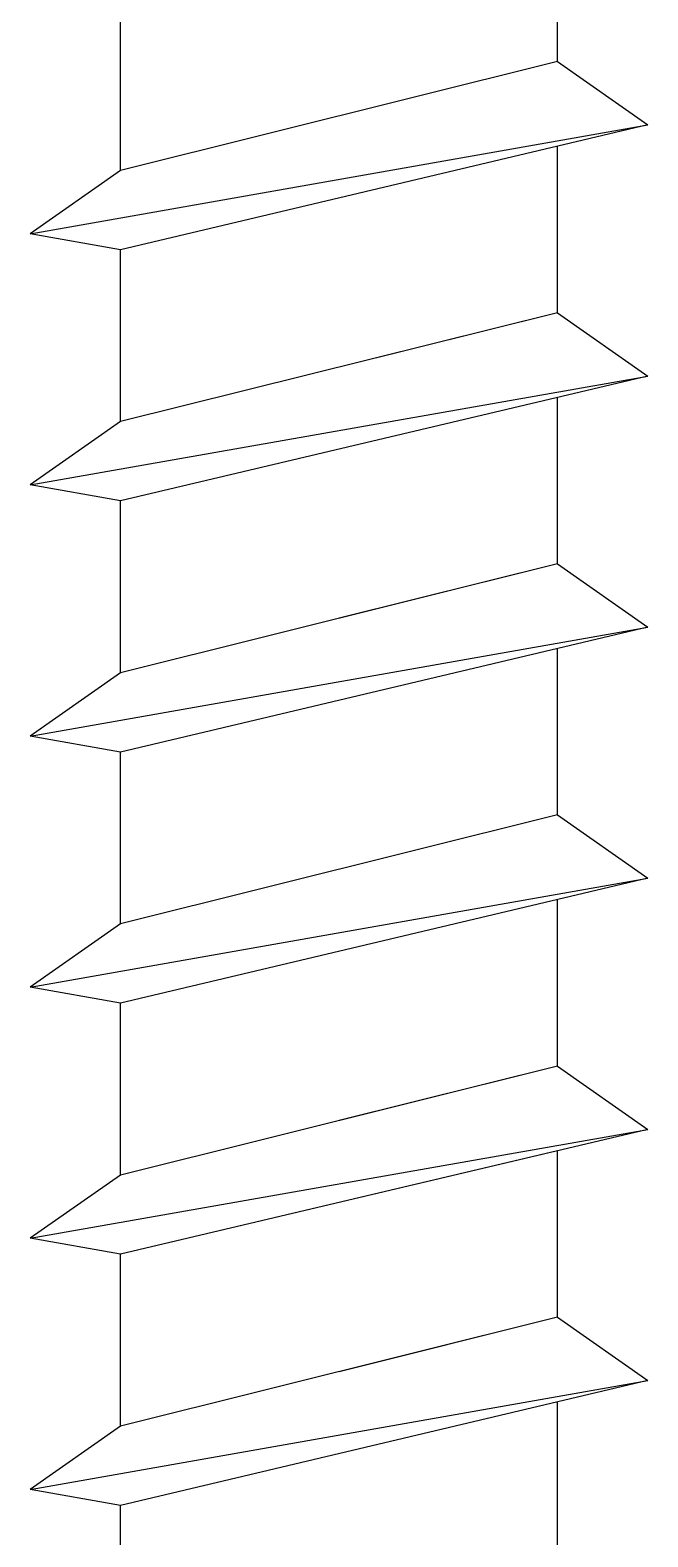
# Model space of a CAD drawing. Header units: inches. Extents: x -2661 to 42767, y -1222 to 9099.
# Drawn here: x 733.23 to 733.476, y 2731.636 to 2732.236 of the extents above; entities that cross this region are included whole.
import ezdxf

# ---------------------------------------------------------------- set-up
doc = ezdxf.new("R2010")
doc.units = ezdxf.units.IN
doc.header["$LTSCALE"] = 12
doc.header["$MEASUREMENT"] = 0
for name, color, linetype in [('S-ANNO-NOTE', 4, 'CONTINUOUS'), ('S-FASTENERS', 2, 'CONTINUOUS'), ('S-SIMPSON', 2, 'CONTINUOUS')]:
    doc.layers.add(name, color=color, linetype=linetype)

# ---------------------------------------------------------------- blocks, each defined once
blk = doc.blocks.new('SDS.25X6-f')
at = {"layer": 'S-SIMPSON', "color": 1}
for p, q in [((0.087, -3.58156), (0.087, -3.65)), ((0.087, -3.58156), (0.087, -3.65)), ((0.087, -3.58156), (0.087, -3.65)), ((0.087, -3.58156), (0.087, -3.65)), ((0.087, -3.58156), (0.087, -3.65)), ((0.087, -3.58156), (0.087, -3.65)), ((0.087, -3.58156), (0.087, -3.65)), ((0.087, -3.58156), (0.087, -3.65)), ((0.087, -3.58156), (0.087, -3.65)), ((0.087, -3.58156), (0.087, -3.65)), ((0.087, -3.58156), (0.087, -3.65)), ((-0.087, -3.62493), (-0.087, -3.6912)), ((-0.087, -3.62493), (-0.087, -3.6912)), ((-0.087, -3.62493), (-0.087, -3.6912)), ((-0.087, -3.62493), (-0.087, -3.6912)), ((-0.087, -3.62493), (-0.087, -3.6912)), ((-0.087, -3.62493), (-0.087, -3.6912)), ((-0.087, -3.62493), (-0.087, -3.6912)), ((-0.087, -3.62493), (-0.087, -3.6912)), ((-0.087, -3.62493), (-0.087, -3.6912)), ((-0.087, -3.62493), (-0.087, -3.6912)), ((-0.087, -3.62493), (-0.087, -3.6912)), ((-0.123, -3.69972), (0.087, -3.65)), ((-0.123, -3.69972), (0.087, -3.65)), ((-0.123, -3.69972), (0.087, -3.65)), ((-0.123, -3.69972), (0.087, -3.65)), ((-0.123, -3.69972), (0.087, -3.65)), ((-0.123, -3.69972), (0.087, -3.65)), ((-0.123, -3.69972), (0.087, -3.65)), ((-0.123, -3.69972), (0.087, -3.65)), ((-0.123, -3.69972), (0.087, -3.65)), ((-0.123, -3.69972), (0.087, -3.65)), ((-0.123, -3.69972), (0.087, -3.65)), ((0.087, -3.65), (0.123, -3.65635)), ((0.087, -3.65), (0.123, -3.65635)), ((0.087, -3.65), (0.123, -3.65635)), ((0.087, -3.65), (0.123, -3.65635)), ((0.087, -3.65), (0.123, -3.65635)), ((0.087, -3.65), (0.123, -3.65635)), ((0.087, -3.65), (0.123, -3.65635)), ((0.087, -3.65), (0.123, -3.65635)), ((0.087, -3.65), (0.123, -3.65635)), ((0.087, -3.65), (0.123, -3.65635)), ((0.087, -3.65), (0.123, -3.65635)), ((0.123, -3.65635), (-0.123, -3.69972)), ((0.123, -3.65635), (-0.123, -3.69972)), ((0.123, -3.65635), (-0.123, -3.69972)), ((0.123, -3.65635), (-0.123, -3.69972)), ((0.123, -3.65635), (-0.123, -3.69972)), ((0.123, -3.65635), (-0.123, -3.69972)), ((0.123, -3.65635), (-0.123, -3.69972)), ((0.123, -3.65635), (-0.123, -3.69972)), ((0.123, -3.65635), (-0.123, -3.69972)), ((0.123, -3.65635), (-0.123, -3.69972)), ((0.123, -3.65635), (-0.123, -3.69972)), ((0.087, -3.68156), (0.123, -3.65635)), ((0.087, -3.68156), (0.123, -3.65635)), ((0.087, -3.68156), (0.123, -3.65635)), ((0.087, -3.68156), (0.123, -3.65635)), ((0.087, -3.68156), (0.123, -3.65635)), ((0.087, -3.68156), (0.123, -3.65635)), ((0.087, -3.68156), (0.123, -3.65635)), ((0.087, -3.68156), (0.123, -3.65635)), ((0.087, -3.68156), (0.123, -3.65635)), ((0.087, -3.68156), (0.123, -3.65635)), ((0.087, -3.68156), (0.123, -3.65635)), ((-0.087, -3.72493), (0.087, -3.68156)), ((-0.087, -3.72493), (0.087, -3.68156)), ((-0.087, -3.72493), (0.087, -3.68156)), ((-0.087, -3.72493), (0.087, -3.68156)), ((-0.087, -3.72493), (0.087, -3.68156)), ((-0.087, -3.72493), (0.087, -3.68156)), ((-0.087, -3.72493), (0.087, -3.68156)), ((-0.087, -3.72493), (0.087, -3.68156)), ((-0.087, -3.72493), (0.087, -3.68156)), ((-0.087, -3.72493), (0.087, -3.68156)), ((-0.087, -3.72493), (0.087, -3.68156)), ((0.087, -3.68156), (0.087, -3.75)), ((0.087, -3.68156), (0.087, -3.75)), ((0.087, -3.68156), (0.087, -3.75)), ((0.087, -3.68156), (0.087, -3.75)), ((0.087, -3.68156), (0.087, -3.75)), ((0.087, -3.68156), (0.087, -3.75)), ((0.087, -3.68156), (0.087, -3.75)), ((0.087, -3.68156), (0.087, -3.75)), ((-0.087, -3.72493), (-0.123, -3.69972)), ((-0.087, -3.72493), (-0.123, -3.69972)), ((-0.087, -3.72493), (-0.123, -3.69972)), ((-0.087, -3.72493), (-0.123, -3.69972)), ((-0.087, -3.72493), (-0.123, -3.69972)), ((-0.087, -3.72493), (-0.123, -3.69972)), ((-0.087, -3.72493), (-0.123, -3.69972)), ((-0.087, -3.72493), (-0.123, -3.69972)), ((-0.087, -3.72493), (-0.123, -3.69972)), ((-0.087, -3.72493), (-0.123, -3.69972)), ((-0.087, -3.72493), (-0.123, -3.69972)), ((-0.087, -3.72493), (-0.123, -3.69972)), ((-0.087, -3.72493), (-0.123, -3.69972)), ((-0.087, -3.72493), (0, -3.70324)), ((-0.087, -3.72493), (0, -3.70324)), ((-0.087, -3.72493), (-0.087, -3.7912)), ((-0.087, -3.72493), (-0.087, -3.7912)), ((-0.087, -3.72493), (-0.087, -3.7912)), ((-0.087, -3.72493), (-0.087, -3.7912)), ((-0.087, -3.72493), (-0.087, -3.7912)), ((-0.087, -3.72493), (-0.087, -3.7912)), ((-0.087, -3.72493), (-0.087, -3.7912)), ((-0.087, -3.72493), (-0.087, -3.7912)), ((-0.087, -3.72493), (-0.087, -3.7912)), ((-0.087, -3.72493), (-0.087, -3.7912)), ((-0.123, -3.79972), (0.087, -3.75)), ((-0.123, -3.79972), (0.087, -3.75)), ((-0.123, -3.79972), (0.087, -3.75)), ((-0.123, -3.79972), (0.087, -3.75)), ((-0.123, -3.79972), (0.087, -3.75)), ((-0.123, -3.79972), (0.087, -3.75)), ((-0.123, -3.79972), (0.087, -3.75)), ((-0.123, -3.79972), (0.087, -3.75)), ((-0.087, -3.7912), (0.087, -3.75)), ((0.087, -3.75), (0.123, -3.75635)), ((0.087, -3.75), (0.123, -3.75635)), ((0.087, -3.75), (0.123, -3.75635)), ((0.087, -3.75), (0.123, -3.75635)), ((0.087, -3.75), (0.123, -3.75635)), ((0.087, -3.75), (0.123, -3.75635)), ((0.087, -3.75), (0.123, -3.75635)), ((0.087, -3.75), (0.123, -3.75635)), ((0.087, -3.75), (0.123, -3.75635)), ((0.123, -3.75635), (-0.123, -3.79972)), ((0.123, -3.75635), (-0.123, -3.79972)), ((0.123, -3.75635), (-0.123, -3.79972)), ((0.123, -3.75635), (-0.123, -3.79972)), ((0.123, -3.75635), (-0.123, -3.79972)), ((0.123, -3.75635), (-0.123, -3.79972)), ((0.123, -3.75635), (-0.123, -3.79972)), ((0.123, -3.75635), (-0.123, -3.79972)), ((0.123, -3.75635), (-0.123, -3.79972)), ((0.087, -3.78156), (0.123, -3.75635)), ((0.087, -3.78156), (0.123, -3.75635)), ((0.087, -3.78156), (0.123, -3.75635)), ((0.087, -3.78156), (0.123, -3.75635)), ((0.087, -3.78156), (0.123, -3.75635)), ((0.087, -3.78156), (0.123, -3.75635)), ((0.087, -3.78156), (0.123, -3.75635)), ((0.087, -3.78156), (0.123, -3.75635)), ((0.087, -3.78156), (0.123, -3.75635)), ((-0.087, -3.82493), (0.087, -3.78156)), ((-0.087, -3.82493), (0.087, -3.78156)), ((-0.087, -3.82493), (0.087, -3.78156)), ((-0.087, -3.82493), (0.087, -3.78156)), ((-0.087, -3.82493), (0.087, -3.78156)), ((-0.087, -3.82493), (0.087, -3.78156)), ((-0.087, -3.82493), (0.087, -3.78156)), ((-0.087, -3.82493), (0.087, -3.78156)), ((-0.087, -3.82493), (0.087, -3.78156)), ((0.087, -3.78156), (0.087, -3.85)), ((0.087, -3.78156), (0.087, -3.85)), ((0.087, -3.78156), (0.087, -3.85)), ((0.087, -3.78156), (0.087, -3.85)), ((0.087, -3.78156), (0.087, -3.85)), ((0.087, -3.78156), (0.087, -3.85)), ((0.087, -3.78156), (0.087, -3.85)), ((0.087, -3.78156), (0.087, -3.85)), ((0.087, -3.78156), (0.087, -3.85)), ((-0.087, -3.82493), (-0.123, -3.79972)), ((-0.087, -3.82493), (-0.123, -3.79972)), ((-0.087, -3.82493), (-0.123, -3.79972)), ((-0.087, -3.82493), (-0.123, -3.79972)), ((-0.087, -3.82493), (-0.123, -3.79972)), ((-0.087, -3.82493), (-0.123, -3.79972)), ((-0.087, -3.82493), (-0.123, -3.79972)), ((-0.087, -3.82493), (-0.123, -3.79972)), ((-0.087, -3.82493), (-0.123, -3.79972)), ((-0.087, -3.82493), (-0.123, -3.79972)), ((-0.087, -3.82493), (0, -3.80324)), ((-0.087, -3.82493), (-0.087, -3.8912)), ((-0.087, -3.82493), (-0.087, -3.8912)), ((-0.087, -3.82493), (-0.087, -3.8912)), ((-0.087, -3.82493), (-0.087, -3.8912)), ((-0.087, -3.82493), (-0.087, -3.8912)), ((-0.087, -3.82493), (-0.087, -3.8912)), ((-0.087, -3.82493), (-0.087, -3.8912)), ((-0.087, -3.82493), (-0.087, -3.8912)), ((-0.123, -3.89972), (0.087, -3.85)), ((-0.123, -3.89972), (0.087, -3.85)), ((-0.123, -3.89972), (0.087, -3.85)), ((-0.123, -3.89972), (0.087, -3.85)), ((-0.123, -3.89972), (0.087, -3.85)), ((-0.123, -3.89972), (0.087, -3.85)), ((0.087, -3.85), (0.123, -3.85635)), ((0.087, -3.85), (0.123, -3.85635)), ((0.087, -3.85), (0.123, -3.85635)), ((0.087, -3.85), (0.123, -3.85635)), ((0.087, -3.85), (0.123, -3.85635)), ((0.087, -3.85), (0.123, -3.85635)), ((0.123, -3.85635), (-0.123, -3.89972)), ((0.123, -3.85635), (-0.123, -3.89972)), ((0.123, -3.85635), (-0.123, -3.89972)), ((0.123, -3.85635), (-0.123, -3.89972)), ((0.123, -3.85635), (-0.123, -3.89972)), ((0.123, -3.85635), (-0.123, -3.89972)), ((0.087, -3.88156), (0.123, -3.85635)), ((0.087, -3.88156), (0.123, -3.85635)), ((0.087, -3.88156), (0.123, -3.85635)), ((0.087, -3.88156), (0.123, -3.85635)), ((0.087, -3.88156), (0.123, -3.85635)), ((0.087, -3.88156), (0.123, -3.85635)), ((-0.087, -3.92493), (0.087, -3.88156)), ((-0.087, -3.92493), (0.087, -3.88156)), ((-0.087, -3.92493), (0.087, -3.88156)), ((-0.087, -3.92493), (0.087, -3.88156)), ((-0.087, -3.92493), (0.087, -3.88156)), ((-0.087, -3.92493), (0.087, -3.88156)), ((0.087, -3.88156), (0.087, -3.95)), ((0.087, -3.88156), (0.087, -3.95)), ((0.087, -3.88156), (0.087, -3.95)), ((0.087, -3.88156), (0.087, -3.95)), ((0.087, -3.88156), (0.087, -3.95)), ((0.087, -3.88156), (0.087, -3.95)), ((0.087, -3.88156), (0.087, -3.95)), ((-0.087, -3.92493), (-0.123, -3.89972)), ((-0.087, -3.92493), (-0.123, -3.89972)), ((-0.087, -3.92493), (-0.123, -3.89972)), ((-0.087, -3.92493), (-0.123, -3.89972)), ((-0.087, -3.92493), (-0.123, -3.89972)), ((-0.087, -3.92493), (-0.123, -3.89972)), ((-0.087, -3.92493), (-0.087, -3.9912)), ((-0.087, -3.92493), (-0.087, -3.9912)), ((-0.087, -3.92493), (-0.087, -3.9912)), ((-0.087, -3.92493), (-0.087, -3.9912)), ((-0.087, -3.92493), (-0.087, -3.9912)), ((-0.087, -3.92493), (-0.087, -3.9912)), ((-0.087, -3.92493), (-0.087, -3.9912)), ((-0.123, -3.99972), (0.087, -3.95)), ((-0.123, -3.99972), (0.087, -3.95)), ((-0.123, -3.99972), (0.087, -3.95)), ((-0.123, -3.99972), (0.087, -3.95)), ((-0.123, -3.99972), (0.087, -3.95)), ((-0.123, -3.99972), (0.087, -3.95)), ((-0.123, -3.99972), (0.087, -3.95)), ((0.087, -3.95), (0.123, -3.95635)), ((0.087, -3.95), (0.123, -3.95635)), ((0.087, -3.95), (0.123, -3.95635)), ((0.087, -3.95), (0.123, -3.95635)), ((0.087, -3.95), (0.123, -3.95635)), ((0.087, -3.95), (0.123, -3.95635)), ((0.087, -3.95), (0.123, -3.95635)), ((0.123, -3.95635), (-0.123, -3.99972)), ((0.123, -3.95635), (-0.123, -3.99972)), ((0.123, -3.95635), (-0.123, -3.99972)), ((0.123, -3.95635), (-0.123, -3.99972)), ((0.123, -3.95635), (-0.123, -3.99972)), ((0.123, -3.95635), (-0.123, -3.99972)), ((0.123, -3.95635), (-0.123, -3.99972)), ((0.087, -3.98156), (0.123, -3.95635)), ((0.087, -3.98156), (0.123, -3.95635)), ((0.087, -3.98156), (0.123, -3.95635)), ((0.087, -3.98156), (0.123, -3.95635)), ((0.087, -3.98156), (0.123, -3.95635)), ((0.087, -3.98156), (0.123, -3.95635)), ((0.087, -3.98156), (0.123, -3.95635)), ((-0.087, -4.02493), (0.087, -3.98156)), ((-0.087, -4.02493), (0.087, -3.98156)), ((-0.087, -4.02493), (0.087, -3.98156)), ((-0.087, -4.02493), (0.087, -3.98156)), ((-0.087, -4.02493), (0.087, -3.98156)), ((-0.087, -4.02493), (0.087, -3.98156)), ((-0.087, -4.02493), (0.087, -3.98156)), ((0.087, -3.98156), (0.087, -4.05)), ((0.087, -3.98156), (0.087, -4.05)), ((0.087, -3.98156), (0.087, -4.05)), ((0.087, -3.98156), (0.087, -4.05)), ((0.087, -3.98156), (0.087, -4.05)), ((0.087, -3.98156), (0.087, -4.05)), ((0.087, -3.98156), (0.087, -4.05)), ((0.087, -3.98156), (0.087, -4.05)), ((0.087, -3.98156), (0.087, -4.05)), ((0.087, -3.98156), (0.087, -4.05)), ((0.087, -3.98156), (0.087, -4.05)), ((0.087, -3.98156), (0.087, -4.05)), ((0.087, -3.98156), (0.087, -4.05)), ((0.087, -3.98156), (0.087, -4.05)), ((-0.087, -4.02493), (-0.123, -3.99972)), ((-0.087, -4.02493), (-0.123, -3.99972)), ((-0.087, -4.02493), (-0.123, -3.99972)), ((-0.087, -4.02493), (-0.123, -3.99972)), ((-0.087, -4.02493), (-0.123, -3.99972)), ((-0.087, -4.02493), (-0.123, -3.99972)), ((-0.087, -4.02493), (-0.123, -3.99972)), ((-0.087, -4.02493), (-0.123, -3.99972)), ((-0.087, -4.02493), (0, -4.00324)), ((-0.087, -4.02493), (-0.087, -4.0912)), ((-0.087, -4.02493), (-0.087, -4.0912)), ((-0.087, -4.02493), (-0.087, -4.0912)), ((-0.087, -4.02493), (-0.087, -4.0912)), ((-0.087, -4.02493), (-0.087, -4.0912)), ((-0.087, -4.02493), (-0.087, -4.0912)), ((-0.087, -4.02493), (-0.087, -4.0912)), ((-0.087, -4.02493), (-0.087, -4.0912)), ((-0.123, -4.09972), (0.087, -4.05)), ((-0.123, -4.09972), (0.087, -4.05)), ((-0.123, -4.09972), (0.087, -4.05)), ((-0.123, -4.09972), (0.087, -4.05)), ((-0.123, -4.09972), (0.087, -4.05)), ((-0.123, -4.09972), (0.087, -4.05)), ((0.087, -4.05), (0.123, -4.05635)), ((0.087, -4.05), (0.123, -4.05635)), ((0.087, -4.05), (0.123, -4.05635)), ((0.087, -4.05), (0.123, -4.05635)), ((0.087, -4.05), (0.123, -4.05635)), ((0.087, -4.05), (0.123, -4.05635)), ((0.123, -4.05635), (-0.123, -4.09972)), ((0.123, -4.05635), (-0.123, -4.09972)), ((0.123, -4.05635), (-0.123, -4.09972)), ((0.123, -4.05635), (-0.123, -4.09972)), ((0.123, -4.05635), (-0.123, -4.09972)), ((0.123, -4.05635), (-0.123, -4.09972)), ((0.087, -4.08156), (0.123, -4.05635)), ((0.087, -4.08156), (0.123, -4.05635)), ((0.087, -4.08156), (0.123, -4.05635)), ((0.087, -4.08156), (0.123, -4.05635)), ((0.087, -4.08156), (0.123, -4.05635)), ((0.087, -4.08156), (0.123, -4.05635)), ((-0.087, -4.12493), (0.087, -4.08156)), ((-0.087, -4.12493), (0.087, -4.08156)), ((-0.087, -4.12493), (0.087, -4.08156)), ((-0.087, -4.12493), (0.087, -4.08156)), ((-0.087, -4.12493), (0.087, -4.08156)), ((-0.087, -4.12493), (0.087, -4.08156)), ((0.087, -4.08156), (0.087, -4.15)), ((0.087, -4.08156), (0.087, -4.15)), ((0.087, -4.08156), (0.087, -4.15)), ((0.087, -4.08156), (0.087, -4.15)), ((0.087, -4.08156), (0.087, -4.15)), ((0.087, -4.08156), (0.087, -4.15)), ((0.087, -4.08156), (0.087, -4.15)), ((-0.087, -4.12493), (-0.123, -4.09972)), ((-0.087, -4.12493), (-0.123, -4.09972)), ((-0.087, -4.12493), (-0.123, -4.09972)), ((-0.087, -4.12493), (-0.123, -4.09972)), ((-0.087, -4.12493), (-0.123, -4.09972)), ((-0.087, -4.12493), (-0.123, -4.09972)), ((-0.087, -4.12493), (-0.123, -4.09972)), ((-0.087, -4.12493), (0, -4.10324)), ((-0.087, -4.12493), (-0.087, -4.1912)), ((-0.087, -4.12493), (-0.087, -4.1912)), ((-0.087, -4.12493), (-0.087, -4.1912)), ((-0.087, -4.12493), (-0.087, -4.1912)), ((-0.087, -4.12493), (-0.087, -4.1912)), ((-0.087, -4.12493), (-0.087, -4.1912)), ((-0.087, -4.12493), (-0.087, -4.1912)), ((-0.123, -4.19972), (0.087, -4.15)), ((-0.123, -4.19972), (0.087, -4.15)), ((-0.123, -4.19972), (0.087, -4.15)), ((0.087, -4.15), (0.123, -4.15635)), ((0.087, -4.15), (0.123, -4.15635)), ((0.087, -4.15), (0.123, -4.15635)), ((0.123, -4.15635), (-0.123, -4.19972)), ((0.123, -4.15635), (-0.123, -4.19972)), ((0.123, -4.15635), (-0.123, -4.19972)), ((0.087, -4.18156), (0.123, -4.15635)), ((0.087, -4.18156), (0.123, -4.15635)), ((0.087, -4.18156), (0.123, -4.15635)), ((-0.087, -4.22493), (0.087, -4.18156)), ((-0.087, -4.22493), (0.087, -4.18156)), ((-0.087, -4.22493), (0.087, -4.18156)), ((0.087, -4.18156), (0.087, -4.25)), ((0.087, -4.18156), (0.087, -4.25)), ((0.087, -4.18156), (0.087, -4.25)), ((0.087, -4.18156), (0.087, -4.25)), ((0.087, -4.18156), (0.087, -4.25)), ((-0.087, -4.22493), (-0.123, -4.19972)), ((-0.087, -4.22493), (-0.123, -4.19972)), ((-0.087, -4.22493), (-0.123, -4.19972)), ((-0.087, -4.22493), (-0.087, -4.2912)), ((-0.087, -4.22493), (-0.087, -4.2912)), ((-0.087, -4.22493), (-0.087, -4.2912)), ((-0.087, -4.22493), (-0.087, -4.2912)), ((-0.087, -4.22493), (-0.087, -4.2912))]:
    blk.add_line(p, q, dxfattribs=at)
blk = doc.blocks.new('*U1812')
at = {"layer": 'S-FASTENERS'}
blk.add_blockref('SDS.25X6-f', (0, 0), dxfattribs=at)
blk = doc.blocks.new('STRONG WALL TO WOOD BEAM')
at = {"layer": 'S-SIMPSON', "rotation": 180}
blk.add_blockref('*U1812', (-0.35496, -3), dxfattribs=at)

msp = doc.modelspace()

# ---------------------------------------------------------------- block references
at = {"layer": 'S-ANNO-NOTE'}
msp.add_blockref('STRONG WALL TO WOOD BEAM', (733.70792, 2730.9985), dxfattribs=at)

doc.saveas('drawing.dxf')
